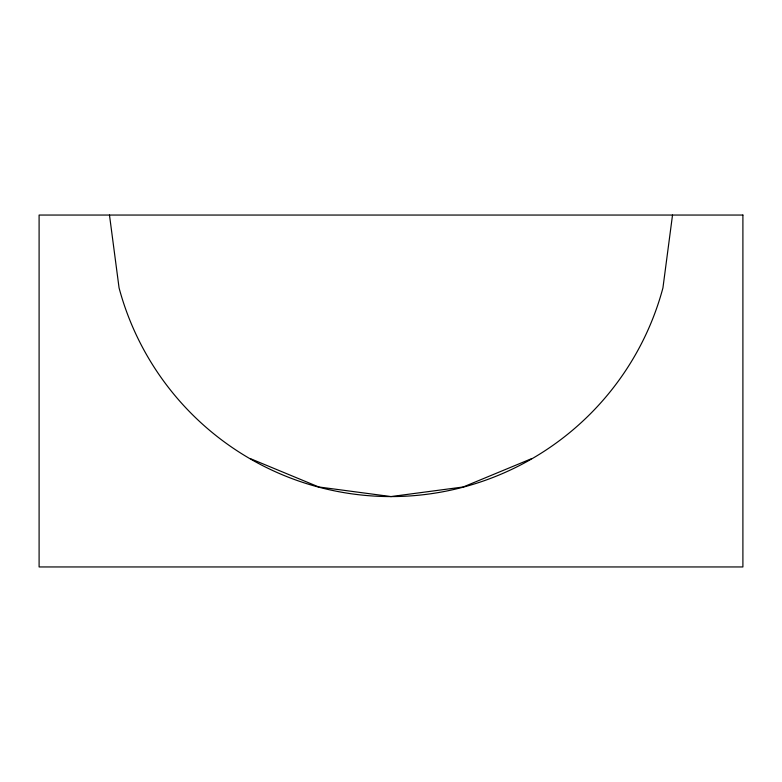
<?xml version="1.0" encoding="UTF-8"?>
<svg xmlns="http://www.w3.org/2000/svg" width="782" height="782" viewBox="0 0 782 782"><rect width="100%" height="100%" fill="white"/><g stroke="black" fill="none" stroke-linecap="round" stroke-linejoin="round"><path stroke-width="1.17" d="M672.52 215.05L662.931 287.913A281.52 281.52 0 0 1 119.069 287.913L109.48 215.05M531.105 458.858L463.208 486.981L391 496.57L318.792 486.981L250.895 458.858M742.9 215.05L39.1 215.05L39.1 566.95L742.9 566.95L742.9 215.05"/></g></svg>
